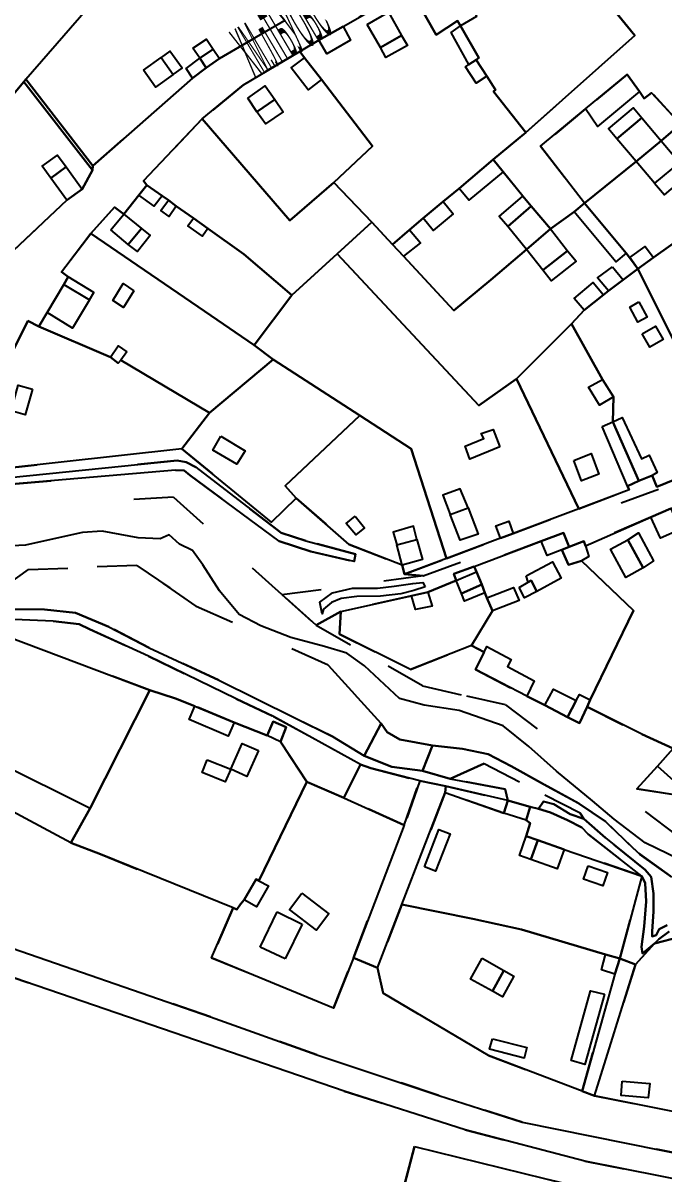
# Model space of a CAD drawing. Extents: x -14.1 to 15.6, y -19 to 8.9.
# Drawn here: x 1.033 to 2.647, y -8.04 to -5.141 of the extents above; entities that cross this region are included whole.
import ezdxf

# ---------------------------------------------------------------- set-up
doc = ezdxf.new("R2010")
doc.units = 0
doc.header["$MEASUREMENT"] = 0
doc.linetypes.add('DASHED', pattern=[0.75, 0.5, -0.25])
doc.linetypes.add('DOT', pattern=[1, 0, -1])
doc.layers.get('0').update_dxf_attribs({"linetype": 'CONTINUOUS'})

msp = doc.modelspace()

# ---------------------------------------------------------------- linework, layer by layer
at = {"color": 7, "linetype": 'DOT'}
for points in [[(0.6312, -5.6237), (1.2472, -4.8637), (1.6142, -4.5927), (1.8452, -3.9827), (1.9332, -4.1087), (1.8922, -4.1397), (1.8842, -4.1357), (1.8372, -4.1627), (1.7732, -4.3217), (1.6692, -4.5797), (1.7392, -4.6207), (1.7802, -4.6457), (1.8642, -4.6957), (1.8852, -4.7087), (2.1012, -4.8377), (2.0002, -4.9067), (1.9242, -4.8247), (1.6532, -4.6487), (1.6122, -4.6597), (1.4402, -4.8227), (1.0402, -5.2827), (1.0352, -5.2897), (0.9802, -5.3557)], [(2.6892, -5.3957), (2.6162, -5.3167), (2.5972, -5.3317), (2.5852, -5.3137), (2.5542, -5.2707), (2.4492, -5.3577), (2.3362, -5.4517), (2.4472, -5.5947), (2.4212, -5.6167), (2.3612, -5.6597), (2.3132, -5.6027), (2.2922, -5.5777), (2.2422, -5.5157), (2.2172, -5.4847), (2.2992, -5.4167), (2.5742, -5.1727), (2.4532, -5.0247)], [(1.9662, -5.0767), (1.8392, -5.1497), (1.7782, -5.1847), (1.7302, -5.2127), (1.5882, -5.2967), (1.4842, -5.3827), (1.3362, -5.5387), (1.3452, -5.5497), (1.3252, -5.5747), (1.2872, -5.6227), (1.2632, -5.6047), (1.2042, -5.6717), (1.1302, -5.7677), (1.1472, -5.7807), (1.1362, -5.7997), (1.0942, -5.8707), (1.0732, -5.9057), (1.0452, -5.8917), (0.9812, -6.0207)], [(0.9952, -5.7277), (1.1432, -5.5877), (1.1822, -5.5597), (1.2082, -5.5117), (1.2092, -5.5007), (1.4602, -5.2797), (1.4942, -5.2537), (1.5282, -5.2307), (1.6922, -5.1347)], [(2.6642, -6.3637), (2.6142, -6.3857), (2.4492, -6.4577), (2.4452, -6.4467), (2.4082, -6.4607), (2.4042, -6.4507), (2.3942, -6.4257), (2.3382, -6.4467), (2.1692, -6.5097), (2.1182, -6.5287), (2.1242, -6.5457), (2.0522, -6.5747), (2.0112, -6.5837), (1.8332, -6.6237), (1.7712, -6.6577), (1.6852, -6.5807), (2.0412, -6.5337), (3.6662, -5.9377)], [(3.6662, -5.9377), (2.0412, -6.5337), (1.9942, -6.5297), (2.0992, -6.4897), (2.2352, -6.4387), (2.2672, -6.4267), (2.4332, -6.3647), (2.5592, -6.3167), (2.5552, -6.3077), (2.5842, -6.2947), (2.6172, -6.2807), (2.6292, -6.3097), (2.7982, -6.2407)], [(0.9692, -6.2647), (1.4332, -6.2137), (1.6592, -6.3987), (1.7212, -6.3377), (1.8542, -6.4547), (1.9882, -6.5067), (1.9942, -6.5297), (2.0412, -6.5337), (1.6852, -6.5807), (1.4122, -6.3357), (0.6042, -6.3827)], [(1.0042, -6.3027), (1.4172, -6.2677), (1.4392, -6.2687), (1.4532, -6.2797), (1.6782, -6.4467), (1.7582, -6.4727), (1.8672, -6.4977), (1.8702, -6.4787), (1.7452, -6.4457), (1.6832, -6.4257), (1.4682, -6.2597), (1.4442, -6.2477), (1.4212, -6.2427), (1.0012, -6.2857)], [(0.6042, -6.3827), (1.4122, -6.3357), (1.6852, -6.5807), (1.7712, -6.6577), (2.0392, -6.8107), (2.2482, -6.8587), (2.6802, -7.1877)], [(2.6672, -7.2927), (2.5822, -7.2317), (2.5002, -7.1527), (2.4332, -7.1067), (2.3442, -7.0587), (2.2622, -7.0127), (2.2042, -6.9827), (2.1402, -6.9697), (2.0642, -6.9607), (1.9822, -6.9457), (1.9502, -6.9277), (1.9352, -6.9057), (1.8012, -6.7587), (1.4692, -6.6097), (1.3202, -6.5077), (1.0462, -6.5177), (0.9082, -6.6167)], [(2.6552, -7.4137), (2.6352, -7.4237), (2.6272, -7.4387), (2.6172, -7.4417), (2.6172, -7.4297), (2.6212, -7.3787), (2.6212, -7.3337), (2.6152, -7.2917), (2.6002, -7.2737), (2.5002, -7.1937), (2.4452, -7.1457), (2.4362, -7.1317), (2.1942, -7.0067), (2.1092, -7.0447), (2.0392, -7.0247), (2.0642, -6.9607), (2.1402, -6.9697), (2.2042, -6.9827), (2.2622, -7.0127), (2.3442, -7.0587), (2.4332, -7.1067), (2.5002, -7.1527), (2.5822, -7.2317), (2.6672, -7.2927)], [(0.9242, -7.0837), (1.1532, -7.2057), (1.2282, -7.2347), (1.5622, -7.3697), (1.5082, -7.4957), (1.8152, -7.6227), (1.8652, -7.4957), (1.9262, -7.5207), (1.9402, -7.5847), (2.2052, -7.7417), (2.4412, -7.8317), (2.4722, -7.8437), (2.7412, -7.8967)], [(-0.5948, -9.7577), (0.2162, -7.9847), (0.3492, -7.6927), (0.4942, -7.3777), (0.9532, -7.5267), (1.8422, -7.8317), (2.1462, -7.9287), (2.4482, -8.0077), (3.7012, -8.2567)], [(2.6882, -7.4427), (2.6232, -7.4597), (2.6342, -7.4487), (2.6602, -7.4297)], [(3.3132, -8.1197), (2.7262, -7.9977), (2.2902, -7.9097), (2.0802, -7.8427), (1.7732, -7.7397), (1.5052, -7.6447), (0.9612, -7.4567)], [(2.4552, -8.0787), (2.0192, -7.9707), (1.9052, -8.4057)]]:
    msp.add_lwpolyline(points, dxfattribs=at)
at = {"color": 7, "linetype": 'Continuous'}
for points in [[(1.0402, -5.2827), (1.4402, -4.8227), (1.6922, -5.1347), (1.5282, -5.2307), (1.4942, -5.2537), (1.4602, -5.2797), (1.2092, -5.5007)], [(1.0402, -5.2827), (1.4402, -4.8227), (1.6922, -5.1347), (1.5282, -5.2307), (1.4942, -5.2537), (1.4602, -5.2797), (1.2092, -5.5007)], [(2.3042, -4.8857), (2.3672, -4.9397), (2.3752, -4.9327), (2.4022, -4.9647), (2.4202, -4.9867), (2.4532, -5.0247), (2.5742, -5.1727), (2.2992, -5.4167), (2.2182, -5.3137), (2.2232, -5.3097), (2.2012, -5.2747), (2.1742, -5.2337), (2.1812, -5.2287), (2.1352, -5.1487), (2.1272, -5.1357), (2.0732, -5.1707), (2.0072, -5.0537), (2.1112, -4.9947)], [(2.3042, -4.8857), (2.3672, -4.9397), (2.3752, -4.9327), (2.4022, -4.9647), (2.4202, -4.9867), (2.4532, -5.0247), (2.5742, -5.1727), (2.2992, -5.4167), (2.2182, -5.3137), (2.2232, -5.3097), (2.2012, -5.2747), (2.1742, -5.2337), (2.1812, -5.2287), (2.1352, -5.1487), (2.1272, -5.1357), (2.0732, -5.1707), (2.0072, -5.0537), (2.1112, -4.9947)], [(2.1112, -4.9947), (2.1752, -5.1247), (2.1352, -5.1487), (2.1272, -5.1357), (2.0732, -5.1707), (2.0072, -5.0537)], [(2.1112, -4.9947), (2.1752, -5.1247), (2.1352, -5.1487), (2.1272, -5.1357), (2.0732, -5.1707), (2.0072, -5.0537)], [(1.9002, -5.1447), (1.9532, -5.1137), (1.9862, -5.1727), (1.9332, -5.2027)], [(1.7782, -5.1847), (1.8392, -5.1497), (1.8582, -5.1847), (1.7982, -5.2187)], [(2.1352, -5.1487), (2.1812, -5.2287), (2.1742, -5.2337), (2.1562, -5.2457), (2.1112, -5.1647)], [(1.4612, -5.2047), (1.4952, -5.1817), (1.5122, -5.2067), (1.4782, -5.2297)], [(1.9332, -5.2027), (1.9862, -5.1727), (2.0012, -5.1977), (1.9472, -5.2277)], [(1.3812, -5.2277), (1.4112, -5.2707), (1.4342, -5.2547), (1.4032, -5.2117)], [(1.4782, -5.2297), (1.5122, -5.2067), (1.5282, -5.2307), (1.4942, -5.2537)], [(1.4842, -5.3827), (1.5882, -5.2967), (1.7302, -5.2127), (1.7422, -5.2287), (1.7852, -5.2837), (1.9132, -5.4517), (1.8162, -5.5427), (1.7052, -5.6387)], [(1.4842, -5.3827), (1.5882, -5.2967), (1.7302, -5.2127), (1.7422, -5.2287), (1.7852, -5.2837), (1.9132, -5.4517), (1.8162, -5.5427), (1.7052, -5.6387)], [(1.3362, -5.2597), (1.3812, -5.2277), (1.4112, -5.2707), (1.3672, -5.3027)], [(1.4782, -5.2297), (1.4942, -5.2537), (1.4602, -5.2797), (1.4442, -5.2557)], [(1.7422, -5.2287), (1.7852, -5.2837), (1.7512, -5.3097), (1.7082, -5.2537)], [(2.1742, -5.2337), (2.2012, -5.2747), (2.1742, -5.2927), (2.1472, -5.2517), (2.1562, -5.2457)], [(2.5542, -5.2707), (2.5852, -5.3137), (2.5972, -5.3317), (2.6162, -5.3167), (2.6892, -5.3957), (2.6402, -5.4377), (2.5772, -5.4897), (2.4472, -5.5947), (2.3362, -5.4517), (2.4492, -5.3577)], [(2.5542, -5.2707), (2.5852, -5.3137), (2.5972, -5.3317), (2.6162, -5.3167), (2.6892, -5.3957), (2.6402, -5.4377), (2.5772, -5.4897), (2.4472, -5.5947), (2.3362, -5.4517), (2.4492, -5.3577)], [(2.4492, -5.3577), (2.5542, -5.2707), (2.5852, -5.3137), (2.4802, -5.4017)], [(1.0352, -5.2897), (1.2082, -5.5117), (1.1822, -5.5597), (1.1432, -5.5877), (0.9952, -5.7277), (0.9202, -5.9287), (0.8642, -6.0797), (0.8332, -6.1627), (0.6412, -6.1457), (0.6072, -6.1347), (0.5982, -6.0077), (0.5872, -5.8587), (0.6022, -5.8337), (0.6232, -5.8017), (0.6382, -5.7767), (0.6552, -5.7497), (0.9482, -5.3927), (0.9802, -5.3557)], [(1.0352, -5.2897), (1.2082, -5.5117), (1.1822, -5.5597), (1.1432, -5.5877), (0.9952, -5.7277), (0.9202, -5.9287), (0.8642, -6.0797), (0.8332, -6.1627), (0.6412, -6.1457), (0.6072, -6.1347), (0.5982, -6.0077), (0.5872, -5.8587), (0.6022, -5.8337), (0.6232, -5.8017), (0.6382, -5.7767), (0.6552, -5.7497), (0.9482, -5.3927), (0.9802, -5.3557)], [(1.0402, -5.2827), (1.2092, -5.5007), (1.2082, -5.5117), (1.0352, -5.2897)], [(1.5992, -5.3307), (1.6432, -5.2997), (1.6672, -5.3337), (1.6222, -5.3647)], [(1.6222, -5.3647), (1.6672, -5.3337), (1.6882, -5.3647), (1.6442, -5.3947)], [(2.5912, -5.3797), (2.5282, -5.4327), (2.5072, -5.4077), (2.5702, -5.3547)], [(1.4842, -5.3827), (1.7052, -5.6387), (1.8162, -5.5427), (1.9112, -5.6427), (1.8242, -5.7227), (1.7102, -5.8267), (1.5892, -5.7237), (1.4982, -5.6587), (1.4622, -5.6327), (1.4192, -5.6027), (1.3992, -5.5877), (1.3832, -5.5767), (1.3452, -5.5497), (1.3362, -5.5387)], [(1.4842, -5.3827), (1.7052, -5.6387), (1.8162, -5.5427), (1.9112, -5.6427), (1.8242, -5.7227), (1.7102, -5.8267), (1.5892, -5.7237), (1.4982, -5.6587), (1.4622, -5.6327), (1.4192, -5.6027), (1.3992, -5.5877), (1.3832, -5.5767), (1.3452, -5.5497), (1.3362, -5.5387)], [(2.5912, -5.3797), (2.6402, -5.4377), (2.5772, -5.4897), (2.5282, -5.4327)], [(2.6892, -5.3957), (2.7642, -5.4797), (2.7932, -5.4587), (2.8322, -5.4987), (2.8672, -5.4687), (2.8782, -5.4497), (2.9132, -5.4977), (2.8972, -5.5027), (2.7822, -5.6127), (2.7422, -5.6447), (2.7082, -5.6697), (2.6212, -5.7317), (2.5812, -5.7607), (2.5602, -5.7317), (2.5522, -5.7207), (2.4472, -5.5947), (2.5772, -5.4897), (2.6402, -5.4377)], [(2.6892, -5.3957), (2.7642, -5.4797), (2.7932, -5.4587), (2.8322, -5.4987), (2.8672, -5.4687), (2.8782, -5.4497), (2.9132, -5.4977), (2.8972, -5.5027), (2.7822, -5.6127), (2.7422, -5.6447), (2.7082, -5.6697), (2.6212, -5.7317), (2.5812, -5.7607), (2.5602, -5.7317), (2.5522, -5.7207), (2.4472, -5.5947), (2.5772, -5.4897), (2.6402, -5.4377)], [(2.6402, -5.4377), (2.6862, -5.4927), (2.6232, -5.5447), (2.5772, -5.4897)], [(1.1422, -5.5037), (1.1032, -5.5317), (1.0812, -5.5017), (1.1202, -5.4737)], [(1.1422, -5.5037), (1.1822, -5.5597), (1.1432, -5.5877), (1.1032, -5.5317)], [(2.2172, -5.4847), (2.2422, -5.5157), (2.3132, -5.6027), (2.3612, -5.6597), (2.3012, -5.7117), (2.2112, -5.7877), (2.1182, -5.8657), (1.9912, -5.7287), (1.9632, -5.6987), (2.0062, -5.6617), (2.0412, -5.6327), (2.0912, -5.5907), (2.1312, -5.5577)], [(2.2172, -5.4847), (2.2422, -5.5157), (2.3132, -5.6027), (2.3612, -5.6597), (2.3012, -5.7117), (2.2112, -5.7877), (2.1182, -5.8657), (1.9912, -5.7287), (1.9632, -5.6987), (2.0062, -5.6617), (2.0412, -5.6327), (2.0912, -5.5907), (2.1312, -5.5577)], [(2.1312, -5.5577), (2.2172, -5.4847), (2.2422, -5.5157), (2.1562, -5.5877)], [(2.6862, -5.4927), (2.6232, -5.5447), (2.6482, -5.5737), (2.7102, -5.5217)], [(1.3452, -5.5497), (1.3832, -5.5767), (1.3992, -5.5877), (1.4192, -5.6027), (1.4622, -5.6327), (1.4982, -5.6587), (1.5892, -5.7237), (1.7102, -5.8267), (1.6152, -5.9527), (1.4902, -5.8667), (1.2042, -5.6717), (1.2632, -5.6047), (1.2872, -5.6227), (1.3252, -5.5747)], [(1.3452, -5.5497), (1.3832, -5.5767), (1.3992, -5.5877), (1.4192, -5.6027), (1.4622, -5.6327), (1.4982, -5.6587), (1.5892, -5.7237), (1.7102, -5.8267), (1.6152, -5.9527), (1.4902, -5.8667), (1.2042, -5.6717), (1.2632, -5.6047), (1.2872, -5.6227), (1.3252, -5.5747)], [(1.3252, -5.5747), (1.3452, -5.5497), (1.3832, -5.5767), (1.3632, -5.6027)], [(1.3992, -5.5877), (1.4192, -5.6027), (1.4012, -5.6287), (1.3802, -5.6137)], [(2.4472, -5.5947), (2.5522, -5.7207), (2.5602, -5.7317), (2.5812, -5.7607), (2.5442, -5.7877), (2.5072, -5.8157), (2.4952, -5.8257), (2.4462, -5.8647), (2.4142, -5.8987), (2.3612, -5.9517), (2.2762, -6.0377), (2.1812, -6.1047), (1.8242, -5.7227), (1.9112, -5.6427), (1.9632, -5.6987), (1.9912, -5.7287), (2.1182, -5.8657), (2.2112, -5.7877), (2.3012, -5.7117), (2.3612, -5.6597), (2.4212, -5.6167)], [(2.4472, -5.5947), (2.5522, -5.7207), (2.5602, -5.7317), (2.5812, -5.7607), (2.5442, -5.7877), (2.5072, -5.8157), (2.4952, -5.8257), (2.4462, -5.8647), (2.4142, -5.8987), (2.3612, -5.9517), (2.2762, -6.0377), (2.1812, -6.1047), (1.8242, -5.7227), (1.9112, -5.6427), (1.9632, -5.6987), (1.9912, -5.7287), (2.1182, -5.8657), (2.2112, -5.7877), (2.3012, -5.7117), (2.3612, -5.6597), (2.4212, -5.6167)], [(2.0412, -5.6327), (2.0912, -5.5907), (2.1162, -5.6217), (2.0662, -5.6637)], [(2.3132, -5.6027), (2.2542, -5.6537), (2.2322, -5.6287), (2.2922, -5.5777)], [(2.4472, -5.5947), (2.5522, -5.7207), (2.5262, -5.7427), (2.4212, -5.6167)], [(1.2542, -5.6617), (1.2872, -5.6227), (1.3312, -5.6587), (1.2982, -5.6987)], [(2.3132, -5.6027), (2.3612, -5.6597), (2.3012, -5.7117), (2.2542, -5.6537)], [(1.4622, -5.6327), (1.4982, -5.6587), (1.4852, -5.6777), (1.4482, -5.6517)], [(2.5812, -5.7607), (2.6212, -5.7317), (2.7082, -5.6697), (2.7422, -5.6447), (2.9002, -5.9717), (2.9942, -6.1647), (2.7982, -6.2407), (2.7882, -6.2147), (2.7582, -6.1467), (2.6912, -5.9867), (2.6792, -5.9567)], [(2.5812, -5.7607), (2.6212, -5.7317), (2.7082, -5.6697), (2.7422, -5.6447), (2.9002, -5.9717), (2.9942, -6.1647), (2.7982, -6.2407), (2.7882, -6.2147), (2.7582, -6.1467), (2.6912, -5.9867), (2.6792, -5.9567)], [(1.2042, -5.6717), (1.4902, -5.8667), (1.6152, -5.9527), (1.6632, -5.9887), (1.5032, -6.1227), (1.2792, -5.9907), (1.2732, -5.9977), (1.2532, -5.9827), (1.0732, -5.9057), (1.0942, -5.8707), (1.1362, -5.7997), (1.1472, -5.7807), (1.1302, -5.7677)], [(1.2042, -5.6717), (1.4902, -5.8667), (1.6152, -5.9527), (1.6632, -5.9887), (1.5032, -6.1227), (1.2792, -5.9907), (1.2732, -5.9977), (1.2532, -5.9827), (1.0732, -5.9057), (1.0942, -5.8707), (1.1362, -5.7997), (1.1472, -5.7807), (1.1302, -5.7677)], [(1.2982, -5.6987), (1.3312, -5.6587), (1.3532, -5.6767), (1.3212, -5.7167)], [(1.9632, -5.6987), (2.0062, -5.6617), (2.0342, -5.6947), (1.9912, -5.7287)], [(2.3612, -5.6597), (2.4042, -5.7147), (2.3422, -5.7637), (2.3012, -5.7117)], [(2.6212, -5.7317), (2.5812, -5.7607), (2.5612, -5.7317), (2.6002, -5.7037)], [(2.1812, -6.1047), (2.2762, -6.0377), (2.4332, -6.3647), (2.2672, -6.4267), (2.2352, -6.4387), (2.0992, -6.4897), (2.0102, -6.2137), (1.8812, -6.1297), (1.6632, -5.9887), (1.6152, -5.9527), (1.7102, -5.8267), (1.8242, -5.7227)], [(2.1812, -6.1047), (2.2762, -6.0377), (2.4332, -6.3647), (2.2672, -6.4267), (2.2352, -6.4387), (2.0992, -6.4897), (2.0102, -6.2137), (1.8812, -6.1297), (1.6632, -5.9887), (1.6152, -5.9527), (1.7102, -5.8267), (1.8242, -5.7227)], [(2.3422, -5.7637), (2.4042, -5.7147), (2.4262, -5.7407), (2.3632, -5.7907)], [(2.5812, -5.7607), (2.6792, -5.9567), (2.6912, -5.9867), (2.7582, -6.1467), (2.7882, -6.2147), (2.7982, -6.2407), (2.6292, -6.3097), (2.6172, -6.2807), (2.5842, -6.2947), (2.5182, -6.1457), (2.5202, -6.0827), (2.4922, -6.0387), (2.4142, -5.8987), (2.4462, -5.8647), (2.4952, -5.8257), (2.5072, -5.8157), (2.5442, -5.7877)], [(2.5812, -5.7607), (2.6792, -5.9567), (2.6912, -5.9867), (2.7582, -6.1467), (2.7882, -6.2147), (2.7982, -6.2407), (2.6292, -6.3097), (2.6172, -6.2807), (2.5842, -6.2947), (2.5182, -6.1457), (2.5202, -6.0827), (2.4922, -6.0387), (2.4142, -5.8987), (2.4462, -5.8647), (2.4952, -5.8257), (2.5072, -5.8157), (2.5442, -5.7877)], [(2.5172, -5.7557), (2.5442, -5.7877), (2.5072, -5.8157), (2.4802, -5.7827)], [(1.1472, -5.7807), (1.1362, -5.7997), (1.2002, -5.8387), (1.2112, -5.8197)], [(1.3122, -5.8157), (1.2862, -5.8577), (1.2592, -5.8397), (1.2852, -5.7977)], [(2.4952, -5.8257), (2.4462, -5.8647), (2.4212, -5.8347), (2.4692, -5.7947)], [(1.0942, -5.8707), (1.1362, -5.7997), (1.2002, -5.8387), (1.1582, -5.9097)], [(2.5842, -5.8437), (2.6052, -5.8817), (2.5812, -5.8947), (2.5612, -5.8567)], [(1.0452, -5.8917), (1.0732, -5.9057), (1.2532, -5.9827), (1.2732, -5.9977), (1.2792, -5.9907), (1.5032, -6.1227), (1.4332, -6.2137), (0.9692, -6.2647), (0.9352, -6.1947), (0.9462, -6.1537), (0.9592, -6.1047), (0.9812, -6.0207)], [(1.0452, -5.8917), (1.0732, -5.9057), (1.2532, -5.9827), (1.2732, -5.9977), (1.2792, -5.9907), (1.5032, -6.1227), (1.4332, -6.2137), (0.9692, -6.2647), (0.9352, -6.1947), (0.9462, -6.1537), (0.9592, -6.1047), (0.9812, -6.0207)], [(2.2762, -6.0377), (2.3612, -5.9517), (2.4142, -5.8987), (2.4922, -6.0387), (2.5202, -6.0827), (2.5182, -6.1457), (2.5842, -6.2947), (2.5552, -6.3077), (2.5592, -6.3167), (2.4332, -6.3647)], [(2.2762, -6.0377), (2.3612, -5.9517), (2.4142, -5.8987), (2.4922, -6.0387), (2.5202, -6.0827), (2.5182, -6.1457), (2.5842, -6.2947), (2.5552, -6.3077), (2.5592, -6.3167), (2.4332, -6.3647)], [(2.5922, -5.9237), (2.6262, -5.9047), (2.6452, -5.9387), (2.6112, -5.9577)], [(1.2942, -5.9697), (1.2792, -5.9907), (1.2732, -5.9977), (1.2532, -5.9827), (1.2732, -5.9547)], [(1.4332, -6.2137), (1.5032, -6.1227), (1.6632, -5.9887), (1.8812, -6.1297), (1.6932, -6.3067), (1.7212, -6.3377), (1.6592, -6.3987)], [(1.4332, -6.2137), (1.5032, -6.1227), (1.6632, -5.9887), (1.8812, -6.1297), (1.6932, -6.3067), (1.7212, -6.3377), (1.6592, -6.3987)], [(1.0572, -6.0637), (1.0382, -6.1277), (1.0032, -6.1177), (1.0212, -6.0537)], [(2.4922, -6.0387), (2.5202, -6.0827), (2.4852, -6.1037), (2.4572, -6.0587)], [(1.7212, -6.3377), (1.6932, -6.3067), (1.8812, -6.1297), (2.0102, -6.2137), (2.0992, -6.4897), (1.9942, -6.5297), (1.9882, -6.5067), (1.8542, -6.4547)], [(1.7212, -6.3377), (1.6932, -6.3067), (1.8812, -6.1297), (2.0102, -6.2137), (2.0992, -6.4897), (1.9942, -6.5297), (1.9882, -6.5067), (1.8542, -6.4547)], [(2.4912, -6.1577), (2.5182, -6.1457), (2.5842, -6.2947), (2.5552, -6.3077)], [(2.5182, -6.1457), (2.5422, -6.1347), (2.5902, -6.2387), (2.6102, -6.2297), (2.6302, -6.2737), (2.6172, -6.2807), (2.5842, -6.2947)], [(2.2342, -6.2087), (2.1582, -6.2397), (2.1462, -6.2067), (2.1932, -6.1877), (2.1872, -6.1747), (2.2172, -6.1647)], [(1.5312, -6.1817), (1.5922, -6.2187), (1.5712, -6.2527), (1.5112, -6.2167)], [(2.4202, -6.2427), (2.4642, -6.2257), (2.4832, -6.2777), (2.4392, -6.2947)], [(2.1092, -6.3787), (2.1542, -6.3627), (2.1342, -6.3147), (2.0902, -6.3307)], [(2.1542, -6.3627), (2.1792, -6.4287), (2.1342, -6.4437), (2.1092, -6.3787)], [(2.3902, -6.4677), (2.4082, -6.4607), (2.4452, -6.4467), (2.4492, -6.4577), (2.6142, -6.3857), (2.6642, -6.3637), (2.6902, -6.3527), (2.7162, -6.4067), (2.7222, -6.4027), (2.8462, -6.6107), (2.7232, -6.7087), (2.6932, -6.7327), (2.8152, -6.8347), (2.8452, -6.8567), (2.6702, -6.9687), (2.5912, -6.9327), (2.4542, -6.8637), (2.4612, -6.8457), (2.5702, -6.6207), (2.4392, -6.4957), (2.4072, -6.5057)], [(2.3902, -6.4677), (2.4082, -6.4607), (2.4452, -6.4467), (2.4492, -6.4577), (2.6142, -6.3857), (2.6642, -6.3637), (2.6902, -6.3527), (2.7162, -6.4067), (2.7222, -6.4027), (2.8462, -6.6107), (2.7232, -6.7087), (2.6932, -6.7327), (2.8152, -6.8347), (2.8452, -6.8567), (2.6702, -6.9687), (2.5912, -6.9327), (2.4542, -6.8637), (2.4612, -6.8457), (2.5702, -6.6207), (2.4392, -6.4957), (2.4072, -6.5057)], [(2.6142, -6.3857), (2.6642, -6.3637), (2.6882, -6.4167), (2.6382, -6.4387)], [(1.8692, -6.3837), (1.8932, -6.4127), (1.8712, -6.4307), (1.8472, -6.4017)], [(2.2672, -6.4267), (2.2352, -6.4387), (2.2242, -6.4077), (2.2562, -6.3957)], [(1.9742, -6.4557), (2.0252, -6.4417), (2.0162, -6.4087), (1.9652, -6.4237)], [(2.1692, -6.5097), (2.3382, -6.4467), (2.3942, -6.4257), (2.4042, -6.4507), (2.4082, -6.4607), (2.3902, -6.4677), (2.4072, -6.5057), (2.4392, -6.4957), (2.5702, -6.6207), (2.4612, -6.8457), (2.4542, -6.8637), (2.4342, -6.9047), (2.4042, -6.8897), (2.3472, -6.8597), (2.3022, -6.8367), (2.1722, -6.7697), (2.1942, -6.7257), (2.1622, -6.7087), (2.2152, -6.6217), (2.2012, -6.5887), (2.1962, -6.5767), (2.1882, -6.5557), (2.1752, -6.5237)], [(2.1692, -6.5097), (2.3382, -6.4467), (2.3942, -6.4257), (2.4042, -6.4507), (2.4082, -6.4607), (2.3902, -6.4677), (2.4072, -6.5057), (2.4392, -6.4957), (2.5702, -6.6207), (2.4612, -6.8457), (2.4542, -6.8637), (2.4342, -6.9047), (2.4042, -6.8897), (2.3472, -6.8597), (2.3022, -6.8367), (2.1722, -6.7697), (2.1942, -6.7257), (2.1622, -6.7087), (2.2152, -6.6217), (2.2012, -6.5887), (2.1962, -6.5767), (2.1882, -6.5557), (2.1752, -6.5237)], [(2.3382, -6.4467), (2.3942, -6.4257), (2.4042, -6.4507), (2.4082, -6.4607), (2.3902, -6.4677), (2.3532, -6.4827)], [(2.5952, -6.5137), (2.5562, -6.4427), (2.5832, -6.4257), (2.6212, -6.4957)], [(1.9882, -6.5067), (1.9742, -6.4557), (2.0252, -6.4417), (2.0392, -6.4927)], [(2.4392, -6.4957), (2.4072, -6.5057), (2.3902, -6.4677), (2.4082, -6.4607), (2.4452, -6.4467), (2.4492, -6.4577), (2.4582, -6.4847)], [(2.5562, -6.4427), (2.5952, -6.5137), (2.5512, -6.5377), (2.5122, -6.4667)], [(1.8332, -6.6237), (2.0112, -6.5837), (2.0522, -6.5747), (2.1242, -6.5457), (2.1182, -6.5287), (2.1692, -6.5097), (2.1752, -6.5237), (2.1882, -6.5557), (2.1962, -6.5767), (2.2012, -6.5887), (2.2152, -6.6217), (2.1622, -6.7087), (2.0092, -6.7697), (1.8302, -6.6807)], [(1.8332, -6.6237), (2.0112, -6.5837), (2.0522, -6.5747), (2.1242, -6.5457), (2.1182, -6.5287), (2.1692, -6.5097), (2.1752, -6.5237), (2.1882, -6.5557), (2.1962, -6.5767), (2.2012, -6.5887), (2.2152, -6.6217), (2.1622, -6.7087), (2.0092, -6.7697), (1.8302, -6.6807)], [(2.3002, -6.5337), (2.3662, -6.4987), (2.3882, -6.5397), (2.3272, -6.5727), (2.3132, -6.5457), (2.3052, -6.5497)], [(2.0462, -6.5617), (2.0172, -6.5707), (1.9842, -6.5787), (1.9332, -6.5847), (1.8742, -6.5857), (1.8342, -6.5907), (1.8102, -6.6007), (1.7902, -6.6177), (1.7862, -6.6297), (1.7802, -6.5997), (1.8122, -6.5767), (1.8632, -6.5647), (1.9262, -6.5647), (1.9682, -6.5597), (2.0152, -6.5527), (2.0402, -6.5507)], [(2.1242, -6.5457), (2.1752, -6.5237), (2.1882, -6.5557), (2.1372, -6.5777)], [(2.2822, -6.5627), (2.3052, -6.5497), (2.3132, -6.5457), (2.3272, -6.5727), (2.2962, -6.5887)], [(2.0112, -6.5837), (2.0522, -6.5747), (2.0632, -6.6097), (2.0212, -6.6187)], [(2.1372, -6.5777), (2.1882, -6.5557), (2.1962, -6.5767), (2.1452, -6.5977)], [(2.2152, -6.6217), (2.2012, -6.5887), (2.2682, -6.5627), (2.2822, -6.5957)], [(0.9312, -6.6617), (0.9902, -6.6847), (1.3522, -6.8217), (1.2022, -7.1187), (1.1532, -7.2057), (0.9242, -7.0837), (0.8092, -7.0207), (0.7792, -7.0097), (0.8672, -6.7907), (0.8832, -6.7557), (0.8962, -6.7247), (0.9022, -6.7277), (0.9182, -6.6917)], [(0.9312, -6.6617), (0.9902, -6.6847), (1.3522, -6.8217), (1.2022, -7.1187), (1.1532, -7.2057), (0.9242, -7.0837), (0.8092, -7.0207), (0.7792, -7.0097), (0.8672, -6.7907), (0.8832, -6.7557), (0.8962, -6.7247), (0.9022, -6.7277), (0.9182, -6.6917)], [(2.3022, -6.8367), (2.1722, -6.7697), (2.1942, -6.7257), (2.2012, -6.7117), (2.2622, -6.7447), (2.2532, -6.7617), (2.3202, -6.7977)], [(1.5622, -7.3697), (1.2282, -7.2347), (1.1532, -7.2057), (1.2022, -7.1187), (1.3522, -6.8217), (1.4172, -6.8427), (1.4662, -6.8617), (1.5652, -6.9027), (1.6482, -6.9357), (1.6632, -6.9007), (1.6962, -6.9147), (1.6812, -6.9517), (1.7482, -7.0527), (1.6272, -7.3017), (1.6202, -7.2977), (1.5902, -7.3497), (1.5812, -7.3607), (1.5712, -7.3737)], [(1.5622, -7.3697), (1.2282, -7.2347), (1.1532, -7.2057), (1.2022, -7.1187), (1.3522, -6.8217), (1.4172, -6.8427), (1.4662, -6.8617), (1.5652, -6.9027), (1.6482, -6.9357), (1.6632, -6.9007), (1.6962, -6.9147), (1.6812, -6.9517), (1.7482, -7.0527), (1.6272, -7.3017), (1.6202, -7.2977), (1.5902, -7.3497), (1.5812, -7.3607), (1.5712, -7.3737)], [(2.4042, -6.8897), (2.3472, -6.8597), (2.3692, -6.8187), (2.4262, -6.8477)], [(2.4342, -6.9047), (2.4042, -6.8897), (2.4262, -6.8477), (2.4342, -6.8327), (2.4612, -6.8457), (2.4542, -6.8637)], [(2.6702, -6.9687), (2.8452, -6.8567), (2.8722, -6.8747), (2.8972, -6.8327), (3.1422, -6.9897), (2.9372, -7.0867), (2.9392, -7.1037), (2.9432, -7.1167), (2.9452, -7.1297), (2.8812, -7.1427), (2.8762, -7.1167), (2.5792, -7.0697), (2.6312, -7.0127)], [(2.6702, -6.9687), (2.8452, -6.8567), (2.8722, -6.8747), (2.8972, -6.8327), (3.1422, -6.9897), (2.9372, -7.0867), (2.9392, -7.1037), (2.9432, -7.1167), (2.9452, -7.1297), (2.8812, -7.1427), (2.8762, -7.1167), (2.5792, -7.0697), (2.6312, -7.0127)], [(1.4662, -6.8617), (1.5652, -6.9027), (1.5502, -6.9377), (1.4512, -6.8957)], [(1.6482, -6.9357), (1.6632, -6.9007), (1.6962, -6.9147), (1.6812, -6.9517)], [(1.6262, -6.9737), (1.5972, -7.0387), (1.5562, -7.0207), (1.5852, -6.9557)], [(2.6702, -6.9687), (2.6312, -7.0127), (2.6712, -7.0487), (2.7102, -7.0047)], [(0.9442, -7.0497), (0.9672, -7.0017), (1.2022, -7.1187), (1.1532, -7.2057), (0.9242, -7.0837)], [(0.9442, -7.0497), (0.9672, -7.0017), (1.2022, -7.1187), (1.1532, -7.2057), (0.9242, -7.0837)], [(1.4972, -6.9967), (1.5562, -7.0207), (1.5422, -7.0527), (1.4842, -7.0287)], [(1.5622, -7.3697), (1.5712, -7.3737), (1.5812, -7.3607), (1.5902, -7.3497), (1.6202, -7.2977), (1.6272, -7.3017), (1.7482, -7.0527), (1.8412, -7.0927), (1.9932, -7.1617), (1.8652, -7.4957), (1.8152, -7.6227), (1.5082, -7.4957)], [(1.5622, -7.3697), (1.5712, -7.3737), (1.5812, -7.3607), (1.5902, -7.3497), (1.6202, -7.2977), (1.6272, -7.3017), (1.7482, -7.0527), (1.8412, -7.0927), (1.9932, -7.1617), (1.8652, -7.4957), (1.8152, -7.6227), (1.5082, -7.4957)], [(2.0962, -7.0797), (2.2442, -7.1317), (2.2542, -7.0997), (2.3102, -7.1157), (2.3002, -7.1487), (2.3102, -7.1567), (2.3002, -7.1897), (2.3292, -7.1997), (2.3962, -7.2227), (2.5912, -7.2897), (2.5362, -7.4977), (2.5002, -7.4877), (2.2882, -7.4247), (2.1662, -7.3977), (1.9872, -7.3617)], [(2.0962, -7.0797), (2.2442, -7.1317), (2.2542, -7.0997), (2.3102, -7.1157), (2.3002, -7.1487), (2.3102, -7.1567), (2.3002, -7.1897), (2.3292, -7.1997), (2.3962, -7.2227), (2.5912, -7.2897), (2.5362, -7.4977), (2.5002, -7.4877), (2.2882, -7.4247), (2.1662, -7.3977), (1.9872, -7.3617)], [(2.2542, -7.0997), (2.3102, -7.1157), (2.3002, -7.1487), (2.2442, -7.1317)], [(2.0442, -7.2667), (2.0802, -7.1727), (2.1092, -7.1837), (2.0722, -7.2777)], [(2.3002, -7.1897), (2.3292, -7.1997), (2.3122, -7.2477), (2.2832, -7.2377)], [(2.3292, -7.1997), (2.3962, -7.2227), (2.3782, -7.2717), (2.3122, -7.2477)], [(2.4562, -7.2637), (2.5052, -7.2807), (2.4932, -7.3147), (2.4442, -7.2977)], [(1.5902, -7.3497), (1.6202, -7.2977), (1.6272, -7.3017), (1.6512, -7.3147), (1.6212, -7.3677)], [(1.7352, -7.3327), (1.8032, -7.3847), (1.7722, -7.4257), (1.7042, -7.3737)], [(1.9872, -7.3617), (2.1662, -7.3977), (2.2882, -7.4247), (2.5002, -7.4877), (2.5362, -7.4977), (2.5232, -7.5367), (2.4412, -7.8317), (2.2052, -7.7417), (1.9402, -7.5847), (1.9262, -7.5207)], [(1.9872, -7.3617), (2.1662, -7.3977), (2.2882, -7.4247), (2.5002, -7.4877), (2.5362, -7.4977), (2.5232, -7.5367), (2.4412, -7.8317), (2.2052, -7.7417), (1.9402, -7.5847), (1.9262, -7.5207)], [(2.6232, -7.4597), (2.6882, -7.4427), (2.7142, -7.4447), (2.7572, -7.4497), (2.7952, -7.4537), (2.7742, -7.6307), (2.7612, -7.7427), (2.7522, -7.8127), (2.7412, -7.8967), (2.4722, -7.8437), (2.5752, -7.5127)], [(2.6232, -7.4597), (2.6882, -7.4427), (2.7142, -7.4447), (2.7572, -7.4497), (2.7952, -7.4537), (2.7742, -7.6307), (2.7612, -7.7427), (2.7522, -7.8127), (2.7412, -7.8967), (2.4722, -7.8437), (2.5752, -7.5127)], [(2.1892, -7.4967), (2.2442, -7.5277), (2.2152, -7.5797), (2.1602, -7.5497)], [(2.5002, -7.4877), (2.5362, -7.4977), (2.5232, -7.5367), (2.4902, -7.5257)], [(2.2152, -7.5797), (2.2442, -7.5277), (2.2692, -7.5417), (2.2402, -7.5937)], [(2.4972, -7.5877), (2.4482, -7.7647), (2.4132, -7.7547), (2.4622, -7.5787)], [(2.2152, -7.6997), (2.3022, -7.7217), (2.2952, -7.7487), (2.2082, -7.7257)], [(2.5422, -7.8067), (2.6112, -7.8127), (2.6072, -7.8487), (2.5392, -7.8427)], [(2.0192, -7.9707), (2.4552, -8.0787), (2.3422, -8.5117), (1.9052, -8.4057)], [(2.0192, -7.9707), (2.4552, -8.0787), (2.3422, -8.5117), (1.9052, -8.4057)]]:
    msp.add_lwpolyline(points, close=True, dxfattribs=at)
for points in [[(2.0072, -5.0537), (2.0732, -5.1707), (2.1272, -5.1357), (2.1352, -5.1487), (2.1812, -5.2287), (2.1742, -5.2337), (2.2012, -5.2747), (2.2232, -5.3097), (2.2182, -5.3137), (2.2992, -5.4167), (2.2172, -5.4847), (2.1312, -5.5577), (2.0912, -5.5907), (2.0412, -5.6327), (2.0062, -5.6617), (1.9632, -5.6987), (1.9112, -5.6427), (1.8162, -5.5427), (1.9132, -5.4517), (1.7852, -5.2837), (1.7422, -5.2287), (1.7302, -5.2127), (1.7782, -5.1847), (1.8392, -5.1497), (1.9662, -5.0767)], [(2.0072, -5.0537), (2.0732, -5.1707), (2.1272, -5.1357), (2.1352, -5.1487), (2.1812, -5.2287), (2.1742, -5.2337), (2.2012, -5.2747), (2.2232, -5.3097), (2.2182, -5.3137), (2.2992, -5.4167), (2.2172, -5.4847), (2.1312, -5.5577), (2.0912, -5.5907), (2.0412, -5.6327), (2.0062, -5.6617), (1.9632, -5.6987), (1.9112, -5.6427), (1.8162, -5.5427), (1.9132, -5.4517), (1.7852, -5.2837), (1.7422, -5.2287), (1.7302, -5.2127), (1.7782, -5.1847), (1.8392, -5.1497), (1.9662, -5.0767)], [(-3.0278, -5.5997), (-2.9118, -5.6117), (-2.8088, -5.7687), (-2.6748, -6.0457), (-2.5928, -6.2467), (-2.5528, -6.3437), (-2.5138, -6.4107), (-2.4618, -6.4657), (-2.3858, -6.5137), (-2.2398, -6.6027), (-1.8108, -6.7387), (-1.3298, -6.8727), (-0.8978, -6.9767), (-0.1888, -7.1287), (0.1332, -7.1947), (0.4592, -7.2917), (0.9612, -7.4567), (1.5052, -7.6447), (1.7732, -7.7397), (2.0802, -7.8427), (2.2902, -7.9097), (2.7262, -7.9977), (3.3132, -8.1197)], [(3.7012, -8.2567), (2.4482, -8.0077), (2.1462, -7.9287), (1.8422, -7.8317), (0.9532, -7.5267), (0.4942, -7.3777), (0.0862, -7.2647), (-0.1718, -7.2097), (-1.2938, -6.9687), (-1.7508, -6.8497), (-2.1728, -6.7027), (-2.2498, -6.6797), (-2.3308, -6.6427), (-2.4358, -6.5727), (-2.5258, -6.4757), (-2.5968, -6.3647), (-2.8828, -5.7947), (-2.9418, -5.7157)], [(1.0012, -6.2857), (1.4212, -6.2427), (1.4442, -6.2477), (1.4682, -6.2597), (1.6832, -6.4257), (1.7452, -6.4457), (1.8702, -6.4787), (1.8672, -6.4977), (1.7582, -6.4727), (1.6782, -6.4467), (1.4532, -6.2797), (1.4392, -6.2687), (1.4172, -6.2677), (1.0042, -6.3027)], [(0.9082, -6.6167), (1.0872, -6.6187), (1.1652, -6.6267), (1.2492, -6.6617), (1.3512, -6.7147), (1.5262, -6.7967), (1.8122, -6.9387), (1.8922, -6.9867), (1.9622, -7.0147), (2.0392, -7.0247), (2.1092, -7.0447), (2.2472, -7.0707), (2.2542, -7.0997), (2.0982, -7.0637), (2.0322, -7.0497), (1.9092, -7.0177), (1.8832, -7.0087), (1.6642, -6.8877), (1.5702, -6.8437), (1.3492, -6.7357), (1.2002, -6.6677), (1.1742, -6.6557), (1.1092, -6.6477), (0.8932, -6.6387)], [(2.6602, -7.4297), (2.6342, -7.4487), (2.6232, -7.4597), (2.5932, -7.4847), (2.5902, -7.4677), (2.5972, -7.4167), (2.6022, -7.3537), (2.6002, -7.3077), (2.5912, -7.2897), (2.4562, -7.1847), (2.4402, -7.1677), (2.4042, -7.1487), (2.3612, -7.1297), (2.3312, -7.1207), (2.3442, -7.1017), (2.3702, -7.1087), (2.4112, -7.1337), (2.4452, -7.1457), (2.5002, -7.1937), (2.6002, -7.2737), (2.6152, -7.2917), (2.6212, -7.3337), (2.6212, -7.3787), (2.6172, -7.4297), (2.6172, -7.4417), (2.6272, -7.4387), (2.6352, -7.4237), (2.6552, -7.4137)]]:
    msp.add_lwpolyline(points, dxfattribs=at)
at = {"color": 5, "linetype": 'Continuous'}
msp.add_lwpolyline([(2.7142, -7.2617), (2.6002, -7.2057), (2.5222, -7.1467), (2.4672, -7.1007), (2.3762, -7.0257), (2.3072, -6.9637), (2.2422, -6.9117), (2.1312, -6.8727), (2.0432, -6.8597), (1.9812, -6.8427), (1.8932, -6.7607), (1.8482, -6.7287), (1.7922, -6.7117), (1.7072, -6.6887), (1.6322, -6.6597), (1.5772, -6.6307), (1.5282, -6.5717), (1.4862, -6.5057), (1.4602, -6.4697), (1.4272, -6.4537), (1.4012, -6.4307), (1.3782, -6.4407), (1.3232, -6.4377), (1.2322, -6.4207), (1.1832, -6.4247), (1.1112, -6.4407), (1.0392, -6.4567), (0.9712, -6.4597)], dxfattribs=at)
at = {"color": 7, "linetype": 'DOT'}
for points in [[(0.9082, -6.6167), (1.0462, -6.5177), (1.3202, -6.5077), (1.4692, -6.6097), (1.8012, -6.7587), (1.9352, -6.9057), (1.8922, -6.9867), (1.8122, -6.9387), (1.5262, -6.7967), (1.3512, -6.7147), (1.2492, -6.6617), (1.1652, -6.6267), (1.0872, -6.6187)], [(0.8962, -6.7247), (0.8932, -6.6387), (0.8932, -6.6387), (1.1092, -6.6477), (1.1742, -6.6557), (1.2002, -6.6677), (1.3492, -6.7357), (1.5702, -6.8437), (1.6642, -6.8877), (1.8832, -7.0087), (1.8412, -7.0927), (1.7482, -7.0527), (1.6812, -6.9517), (1.6962, -6.9147), (1.6632, -6.9007), (1.6482, -6.9357), (1.5652, -6.9027), (1.4662, -6.8617), (1.4172, -6.8427), (1.3522, -6.8217), (0.9902, -6.6847), (0.9312, -6.6617), (0.9182, -6.6917), (0.9022, -6.7277)], [(1.7712, -6.6577), (1.8332, -6.6237), (1.8302, -6.6807), (2.0092, -6.7697), (2.1622, -6.7087), (2.1942, -6.7257), (2.1722, -6.7697), (2.3022, -6.8367), (2.3472, -6.8597), (2.4042, -6.8897), (2.4342, -6.9047), (2.4542, -6.8637), (2.5912, -6.9327), (2.6702, -6.9687), (2.6312, -7.0127), (2.5792, -7.0697), (2.8762, -7.1167), (2.6802, -7.1877), (2.2482, -6.8587), (2.0392, -6.8107)], [(1.9352, -6.9057), (1.9502, -6.9277), (1.9822, -6.9457), (2.0642, -6.9607), (2.0392, -7.0247), (1.9622, -7.0147), (1.8922, -6.9867)], [(1.8832, -7.0087), (1.9092, -7.0177), (2.0322, -7.0497), (1.9932, -7.1617), (1.8412, -7.0927)], [(2.1092, -7.0447), (2.1942, -7.0067), (2.4362, -7.1317), (2.4452, -7.1457), (2.4112, -7.1337), (2.3702, -7.1087), (2.3442, -7.1017), (2.3312, -7.1207), (2.3102, -7.1157), (2.2542, -7.0997), (2.2472, -7.0707)], [(2.0322, -7.0497), (2.0982, -7.0637), (2.0962, -7.0797), (1.9872, -7.3617), (1.9262, -7.5207), (1.8652, -7.4957), (1.9932, -7.1617)], [(2.0982, -7.0637), (2.2542, -7.0997), (2.2442, -7.1317), (2.0962, -7.0797)], [(2.3102, -7.1157), (2.3312, -7.1207), (2.3612, -7.1297), (2.4042, -7.1487), (2.4402, -7.1677), (2.4562, -7.1847), (2.5912, -7.2897), (2.3962, -7.2227), (2.3292, -7.1997), (2.3002, -7.1897), (2.3102, -7.1567), (2.3002, -7.1487)], [(2.5912, -7.2897), (2.6002, -7.3077), (2.6022, -7.3537), (2.5972, -7.4167), (2.5902, -7.4677), (2.5932, -7.4847), (2.6232, -7.4597), (2.5752, -7.5127), (2.5362, -7.4977)], [(2.5362, -7.4977), (2.5752, -7.5127), (2.4722, -7.8437), (2.4412, -7.8317), (2.5232, -7.5367)]]:
    msp.add_lwpolyline(points, close=True, dxfattribs=at)
at = {"color": 7, "linetype": 'DASHED'}
msp.add_lwpolyline([(1.6732, -7.3797), (1.7362, -7.4107), (1.6932, -7.4987), (1.6302, -7.4687)], close=True, dxfattribs=at)

# ---------------------------------------------------------------- texts
at = {"color": 7, "width": 0.2}
msp.add_text('ХМ.лТБУОБС', height=0.135, rotation=30.5, dxfattribs=at).set_placement((1.6177, -5.282))

doc.saveas('drawing.dxf')
